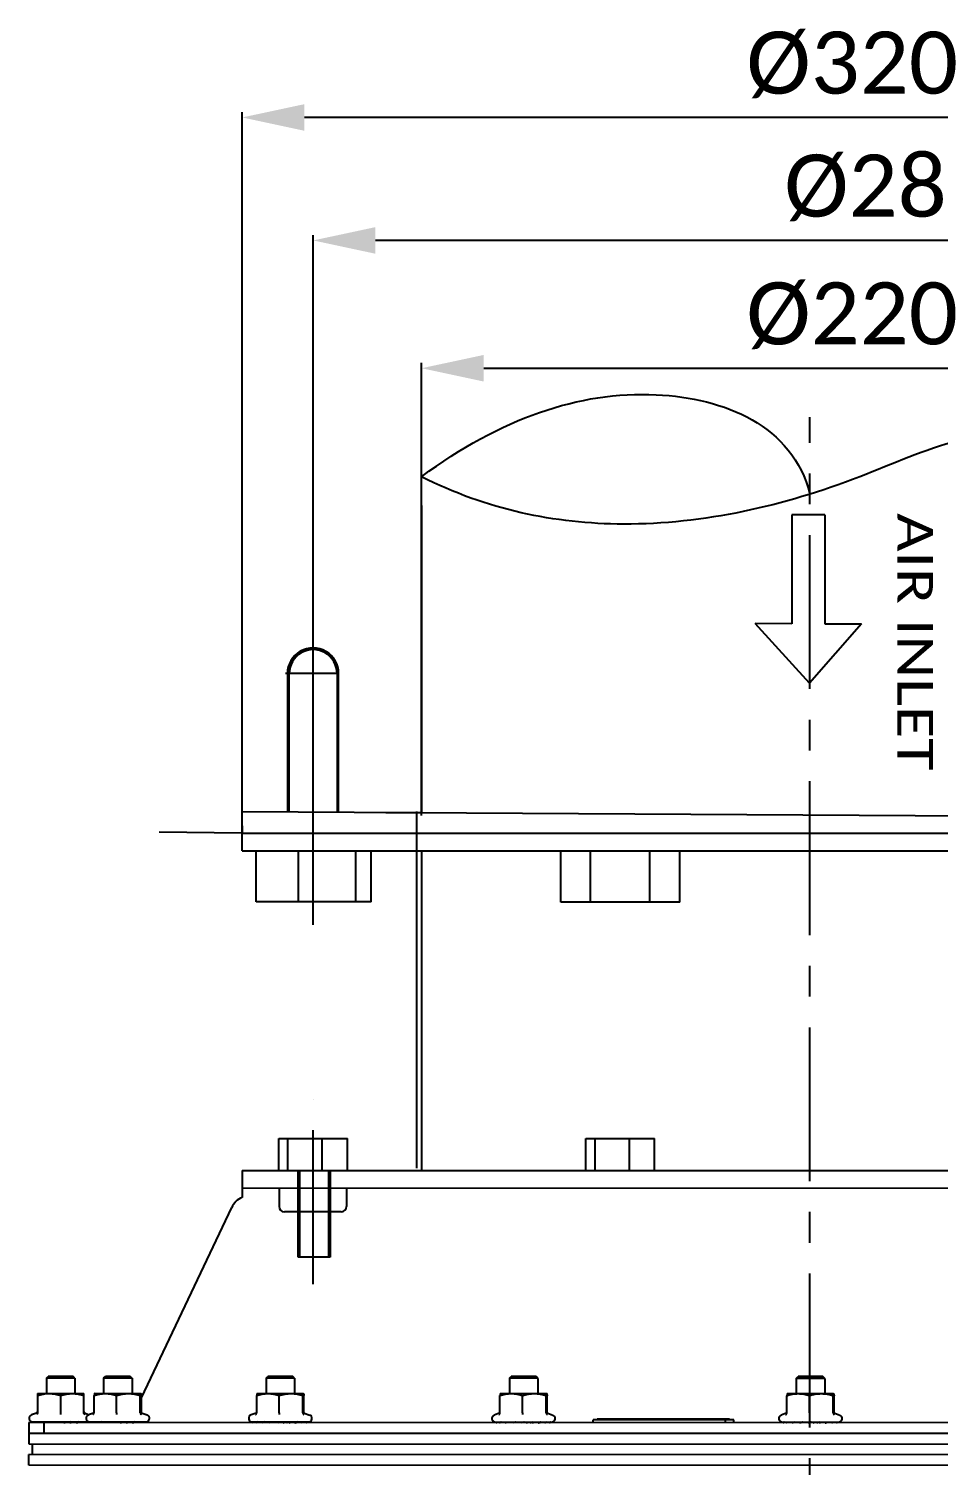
# Model space of a CAD drawing. Header units: millimetres. Extents: x 242 to 4341, y -255 to 3233.
# Drawn here: x 2544.1 to 2800.1, y 365.9 to 770.3 of the extents above; entities that cross this region are included whole.
import ezdxf
from ezdxf.enums import TextEntityAlignment as Align

# ---------------------------------------------------------------- set-up
doc = ezdxf.new("R2010")
doc.units = ezdxf.units.MM
doc.header["$LTSCALE"] = 115.5
doc.header["$PDMODE"] = 3
doc.header["$PDSIZE"] = 8
doc.linetypes.add('CENTER', pattern=[0.6, 0.375, -0.075, 0.075, -0.075])
doc.layers.get('0').update_dxf_attribs({"linetype": 'CONTINUOUS'})
doc.layers.get('Defpoints').update_dxf_attribs({"linetype": 'CONTINUOUS'})
doc.layers.add('02___PRT_ALL_AXES', color=7, linetype='CONTINUOUS')
doc.styles.get("Standard").update_dxf_attribs({"font": 'calibri.ttf'})
doc.dimstyles.new('DIMSTYLE_1', dxfattribs={"dimtxt": 17.5, "dimasz": 17.5, "dimexe": 1.5, "dimexo": 1, "dimgap": 0.875, "dimtad": 1, "dimdec": 0, "dimdsep": 46, "dimtxsty": 'Standard', "dimblk": '_FILLED', "dimblk1": '_FILLED', "dimblk2": '_FILLED', "dimcen": 0.09, "dimazin": 2, "dimtp": 0.01, "dimtm": 0.01, "dimtfac": 1, "dimtdec": 0, "dimtofl": 0, "dimtmove": 0, "dimatfit": 3, "dimldrblk": '_FILLED', "dimfxl": 1, "dimtolj": 1, "dimarcsym": 0})
doc.dimstyles.new('DIMSTYLE_2', dxfattribs={"dimtxt": 17.5, "dimasz": 17.5, "dimexe": 1.5, "dimexo": 1, "dimgap": 0.875, "dimtad": 1, "dimdsep": 46, "dimtxsty": 'Standard', "dimblk": '_FILLED', "dimblk1": '_FILLED', "dimblk2": '_FILLED', "dimcen": 0.09, "dimazin": 2, "dimtp": 0.01, "dimtm": 0.01, "dimtfac": 1, "dimtofl": 0, "dimtmove": 0, "dimatfit": 3, "dimldrblk": '_FILLED', "dimfxl": 1, "dimtolj": 1, "dimarcsym": 0})

# ---------------------------------------------------------------- blocks, each defined once
blk = doc.blocks.new('_FILLED')
at = {"color": 0, "linetype": 'ByBlock'}
blk.add_solid([(0, 0), (-1, 0.214), (-1, -0.214)], dxfattribs=at)
blk = doc.blocks.new('*D606')
at = {"color": 0, "linetype": 'Continuous', "lineweight": -2}
for p, q in [((2604.15, 548.84), (2604.19, 746.81)), ((2906.69, 745.26), (2621.69, 745.31)), ((2924.15, 548.79), (2924.19, 746.75))]:
    blk.add_line(p, q, dxfattribs=at)
at = {"layer": 'Defpoints', "color": 0}
for p in [(2604.19, 745.31), (2604.15, 547.84), (2924.15, 547.79)]:
    blk.add_point(p, dxfattribs=at)
at = {"color": 0, "linetype": 'ByBlock', "lineweight": -2, "xscale": 17.5, "yscale": 17.5, "zscale": 17.5}
for p, rotation in [((2604.19, 745.31), 179.9898645172077), ((2924.19, 745.25), 359.9898645172077)]:
    blk.add_blockref('_FILLED', p, dxfattribs=dict(at, rotation=rotation))
at = {"color": 0, "insert": (2775.87, 769.49), "char_height": 17.5, "attachment_point": 2, "rotation": 359.9899, "line_spacing_factor": 0.9}
blk.add_mtext('\\A1;%%c320', dxfattribs=at)
blk = doc.blocks.new('*D609')
at = {"color": 0, "linetype": 'Continuous', "lineweight": -2}
for p, q in [((2624.15, 518.02), (2624.18, 712.19)), ((2904.15, 514.39), (2904.18, 712.14)), ((2886.68, 710.64), (2641.68, 710.68))]:
    blk.add_line(p, q, dxfattribs=at)
at = {"layer": 'Defpoints', "color": 0}
for p in [(2624.18, 710.69), (2624.15, 517.02), (2904.15, 513.39)]:
    blk.add_point(p, dxfattribs=at)
at = {"color": 0, "linetype": 'ByBlock', "lineweight": -2, "xscale": 17.5, "yscale": 17.5, "zscale": 17.5}
for p, rotation in [((2624.18, 710.69), 179.9898645172077), ((2904.18, 710.64), 359.9898645172077)]:
    blk.add_blockref('_FILLED', p, dxfattribs=dict(at, rotation=rotation))
at = {"color": 0, "insert": (2786.52, 734.87), "char_height": 17.5, "attachment_point": 2, "rotation": 359.9899, "line_spacing_factor": 0.9}
blk.add_mtext('\\A1;%%c280', dxfattribs=at)
blk = doc.blocks.new('*D613')
at = {"color": 0, "linetype": 'Continuous', "lineweight": -2}
for p, q in [((2654.65, 548.83), (2654.68, 676.21)), ((2873.65, 548.8), (2873.68, 676.17)), ((2672.18, 674.71), (2856.18, 674.68))]:
    blk.add_line(p, q, dxfattribs=at)
at = {"layer": 'Defpoints', "color": 0}
for p in [(2873.68, 674.67), (2654.65, 547.83), (2873.65, 547.8)]:
    blk.add_point(p, dxfattribs=at)
at = {"color": 0, "linetype": 'ByBlock', "lineweight": -2, "xscale": 17.5, "yscale": 17.5, "zscale": 17.5}
for p, rotation in [((2654.68, 674.71), 179.9898645172077), ((2873.68, 674.67), 359.9898645172077)]:
    blk.add_blockref('_FILLED', p, dxfattribs=dict(at, rotation=rotation))
at = {"color": 0, "insert": (2775.85, 698.9), "char_height": 17.5, "attachment_point": 2, "rotation": 359.9899, "line_spacing_factor": 0.9}
blk.add_mtext('\\A1;%%c220', dxfattribs=at)
blk = doc.blocks.new('ARROW_2_BL0', base_point=(1103.52, 965.54))
at = {"color": 7, "linetype": 'Continuous'}
for p, q in [((1110.46, 970.17), (1110.46, 980.54)), ((1110.46, 980.54), (1127.21, 965.86)), ((1079.82, 970.17), (1079.82, 960.92)), ((1079.82, 970.17), (1110.46, 970.17)), ((1127.21, 965.86), (1110.46, 950.54)), ((1079.82, 960.92), (1110.46, 960.92)), ((1110.46, 960.92), (1110.46, 950.54))]:
    blk.add_line(p, q, dxfattribs=at)

msp = doc.modelspace()

# ---------------------------------------------------------------- linework, layer by layer
at = {"color": 0, "linetype": 'Continuous'}
for p, q in [((2654.653, 549.595), (2654.67, 644.169)), ((2654.669, 636.078), (2654.653, 549.595)), ((2631.332, 588.723), (2616.402, 588.747)), ((2616.921, 588.761), (2616.914, 549.664)), ((2617.419, 549.664), (2617.426, 588.745)), ((2630.895, 588.724), (2630.888, 549.661)), ((2631.325, 549.661), (2631.332, 588.723)), ((2604.086, 548.097), (2604.152, 543.843)), ((2604.152, 543.843), (2604.153, 549.886)), ((2604.153, 549.886), (2924.153, 548.041)), ((2644.653, 549.653), (2654.653, 549.595)), ((2653.314, 449.543), (2653.332, 549.877)), ((2604.106, 543.842), (2580.868, 544.066)), ((2608.155, 524.443), (2608.158, 538.843)), ((2619.994, 524.44), (2619.997, 538.84)), ((2636.167, 524.438), (2636.17, 538.838)), ((2640.501, 524.437), (2640.503, 538.837)), ((2693.83, 524.427), (2693.833, 538.827)), ((2702.202, 524.426), (2702.204, 538.826)), ((2718.945, 524.423), (2718.947, 538.823)), ((2727.316, 524.421), (2727.319, 538.821)), ((2640.501, 524.437), (2608.155, 524.443)), ((2727.316, 524.421), (2693.83, 524.427)), ((2614.476, 448.841), (2614.478, 457.841)), ((2614.478, 457.841), (2633.796, 457.838)), ((2617.064, 448.841), (2617.066, 457.841)), ((2626.724, 448.839), (2626.725, 457.839)), ((2633.795, 448.838), (2633.796, 457.838)), ((2700.901, 448.826), (2700.902, 457.826)), ((2700.902, 457.826), (2720.221, 457.823)), ((2703.489, 448.826), (2703.49, 457.826)), ((2713.148, 448.824), (2713.15, 457.824)), ((2720.219, 448.823), (2720.221, 457.823)), ((2619.946, 424.459), (2619.95, 448.862)), ((2620.279, 448.873), (2620.275, 424.47)), ((2628.514, 448.832), (2628.51, 424.429)), ((2628.965, 448.839), (2628.961, 424.436)), ((2614.55, 443.841), (2614.549, 438.713)), ((2633.557, 443.838), (2633.556, 438.71)), ((2632.055, 437.21), (2616.048, 437.213)), ((2628.961, 424.436), (2619.946, 424.459)), ((2549.125, 390.353), (2549.124, 386.053)), ((2549.125, 390.353), (2549.625, 390.853)), ((2557.125, 390.352), (2549.125, 390.353)), ((2556.625, 390.852), (2549.625, 390.853)), ((2557.125, 390.352), (2556.625, 390.852)), ((2557.125, 390.352), (2557.124, 386.052)), ((2565.187, 390.35), (2565.186, 386.05)), ((2565.187, 390.35), (2565.687, 390.85)), ((2573.187, 390.349), (2565.187, 390.35)), ((2572.687, 390.849), (2565.687, 390.85)), ((2573.187, 390.349), (2572.687, 390.849)), ((2573.187, 390.349), (2573.186, 386.049)), ((2610.926, 390.342), (2610.925, 386.042)), ((2610.926, 390.342), (2611.426, 390.842)), ((2618.926, 390.341), (2610.926, 390.342)), ((2618.426, 390.841), (2611.426, 390.842)), ((2618.926, 390.341), (2618.426, 390.841)), ((2618.926, 390.341), (2618.925, 386.041)), ((2679.379, 390.33), (2679.378, 386.03)), ((2679.379, 390.33), (2679.879, 390.83)), ((2687.379, 390.329), (2679.379, 390.33)), ((2686.879, 390.829), (2679.879, 390.83)), ((2687.379, 390.329), (2686.879, 390.829)), ((2687.379, 390.329), (2687.378, 386.029)), ((2760.125, 390.316), (2760.124, 386.016)), ((2760.125, 390.316), (2760.625, 390.816)), ((2768.125, 390.314), (2760.125, 390.316)), ((2767.625, 390.814), (2760.625, 390.816)), ((2768.125, 390.314), (2767.625, 390.814)), ((2768.125, 390.314), (2768.124, 386.014)), ((2546.623, 385.473), (2546.622, 380.659)), ((2546.624, 386.053), (2546.623, 385.473)), ((2546.624, 386.053), (2559.624, 386.051)), ((2553.121, 380.659), (2553.122, 385.472)), ((2559.622, 380.658), (2559.623, 385.471)), ((2559.623, 385.471), (2559.624, 386.051)), ((2559.625, 380.991), (2559.626, 385.471)), ((2562.517, 380.658), (2562.518, 385.47)), ((2562.686, 386.051), (2562.679, 386.047)), ((2562.686, 386.051), (2575.679, 386.048)), ((2568.835, 380.657), (2568.836, 385.469)), ((2575.503, 380.655), (2575.504, 385.468)), ((2575.679, 386.048), (2575.693, 386.044)), ((2575.853, 380.655), (2575.854, 385.468)), ((2608.271, 380.65), (2608.272, 385.462)), ((2608.425, 386.043), (2608.419, 386.039)), ((2608.425, 386.043), (2621.419, 386.04)), ((2614.606, 380.648), (2614.607, 385.461)), ((2621.259, 380.647), (2621.26, 385.46)), ((2621.419, 386.04), (2621.431, 386.037)), ((2621.577, 380.647), (2621.578, 385.46)), ((2676.735, 380.637), (2676.736, 385.45)), ((2676.878, 386.03), (2676.873, 386.027)), ((2676.878, 386.03), (2689.873, 386.028)), ((2683.082, 380.636), (2683.083, 385.449)), ((2689.725, 380.635), (2689.726, 385.448)), ((2689.873, 386.028), (2689.883, 386.025)), ((2690.02, 380.641), (2690.021, 385.448)), ((2757.476, 380.623), (2757.477, 385.436)), ((2757.624, 386.016), (2757.619, 386.013)), ((2757.624, 386.016), (2770.619, 386.014)), ((2763.817, 380.622), (2763.818, 385.434)), ((2770.465, 380.621), (2770.466, 385.433)), ((2770.619, 386.014), (2770.63, 386.011)), ((2770.771, 380.621), (2770.772, 385.433)), ((2546.294, 380.534), (2544.877, 380.018)), ((2559.953, 380.531), (2561.154, 380.094)), ((2562.356, 380.531), (2560.938, 380.015)), ((2562.348, 380.528), (2562.349, 380.528)), ((2576.021, 380.525), (2576.021, 380.526)), ((2576.022, 380.526), (2577.431, 380.012)), ((2608.089, 380.52), (2606.677, 380.007)), ((2608.089, 380.521), (2608.2, 380.579)), ((2608.089, 380.52), (2608.089, 380.521)), ((2608.2, 380.579), (2608.27, 380.644)), ((2621.759, 380.518), (2621.758, 380.518)), ((2621.759, 380.518), (2623.17, 380.004)), ((2676.543, 380.509), (2675.131, 379.995)), ((2676.543, 380.509), (2676.544, 380.509)), ((2676.544, 380.509), (2676.652, 380.565)), ((2676.652, 380.565), (2676.728, 380.634)), ((2676.722, 380.522), (2676.735, 380.637)), ((2676.728, 380.634), (2676.735, 380.644)), ((2690.212, 380.506), (2690.211, 380.506)), ((2690.212, 380.506), (2691.624, 379.992)), ((2757.289, 380.494), (2755.877, 379.981)), ((2757.289, 380.494), (2757.404, 380.556)), ((2757.289, 380.494), (2757.289, 380.494)), ((2757.404, 380.556), (2757.476, 380.623)), ((2757.462, 380.503), (2757.476, 380.623)), ((2770.958, 380.492), (2770.957, 380.492)), ((2770.958, 380.492), (2772.37, 379.978)), ((2984.123, 377.776), (2544.123, 377.854)), ((2545.223, 377.883), (2545.223, 378.054)), ((2545.223, 378.054), (2561.023, 378.051)), ((2545.239, 378.054), (2545.239, 378.051)), ((2545.37, 378.054), (2545.37, 377.854)), ((2546.219, 378.054), (2546.219, 377.854)), ((2547.743, 378.053), (2547.743, 377.853)), ((2548.35, 377.853), (2548.35, 374.853)), ((2549.794, 378.053), (2549.794, 377.853)), ((2552.171, 378.052), (2552.171, 377.852)), ((2554.641, 378.052), (2554.641, 377.852)), ((2556.962, 378.052), (2556.962, 377.852)), ((2558.908, 378.051), (2558.908, 377.851)), ((2560.287, 378.051), (2560.287, 377.851)), ((2560.965, 378.051), (2560.965, 377.851)), ((2561.023, 377.88), (2561.023, 378.051)), ((2561.286, 378.051), (2561.284, 377.983)), ((2561.286, 378.051), (2577.084, 378.048)), ((2561.37, 378.051), (2561.37, 377.851)), ((2562.11, 378.051), (2562.11, 377.851)), ((2563.542, 378.05), (2563.542, 377.85)), ((2565.527, 378.05), (2565.527, 377.85)), ((2567.87, 378.05), (2567.87, 377.85)), ((2570.342, 378.049), (2570.342, 377.849)), ((2572.7, 378.049), (2572.7, 377.849)), ((2574.714, 378.048), (2574.714, 377.848)), ((2576.187, 378.048), (2576.187, 377.848)), ((2576.974, 378.048), (2576.974, 377.848)), ((2577.084, 377.98), (2577.084, 378.048)), ((2607.025, 378.043), (2607.023, 377.961)), ((2607.025, 378.043), (2622.823, 378.04)), ((2607.114, 378.043), (2607.114, 377.843)), ((2607.864, 378.043), (2607.864, 377.843)), ((2609.305, 378.042), (2609.305, 377.842)), ((2611.296, 378.042), (2611.296, 377.842)), ((2613.643, 378.042), (2613.643, 377.842)), ((2616.114, 378.041), (2616.114, 377.841)), ((2618.469, 378.041), (2618.469, 377.841)), ((2620.477, 378.04), (2620.477, 377.84)), ((2621.942, 378.04), (2621.942, 377.84)), ((2622.719, 378.04), (2622.719, 377.84)), ((2622.823, 377.959), (2622.823, 378.04)), ((2675.479, 378.031), (2675.477, 377.94)), ((2675.479, 378.031), (2691.277, 378.028)), ((2675.571, 378.031), (2675.571, 377.831)), ((2676.328, 378.03), (2676.328, 377.83)), ((2677.776, 378.03), (2677.776, 377.83)), ((2679.771, 378.03), (2679.771, 377.83)), ((2682.12, 378.029), (2682.12, 377.829)), ((2684.591, 378.029), (2684.591, 377.829)), ((2686.944, 378.029), (2686.944, 377.829)), ((2688.948, 378.028), (2688.948, 377.828)), ((2690.406, 378.028), (2690.406, 377.828)), ((2691.176, 378.028), (2691.176, 377.828)), ((2691.277, 377.938), (2691.277, 378.028)), ((2742.55, 378.619), (2702.936, 378.626)), ((2702.936, 377.826), (2702.936, 378.626)), ((2741.374, 378.819), (2704.112, 378.826)), ((2704.112, 378.826), (2704.112, 378.626)), ((2739.415, 378.819), (2739.415, 378.619)), ((2740.2, 377.819), (2740.2, 378.619)), ((2741.374, 378.819), (2741.374, 378.619)), ((2742.55, 377.819), (2742.55, 378.619)), ((2756.225, 378.016), (2756.223, 377.93)), ((2756.225, 378.016), (2772.023, 378.014)), ((2756.315, 378.016), (2756.315, 377.816)), ((2757.069, 378.016), (2757.069, 377.816)), ((2758.513, 378.016), (2758.513, 377.816)), ((2760.507, 378.016), (2760.507, 377.816)), ((2762.854, 378.015), (2762.854, 377.815)), ((2765.326, 378.015), (2765.326, 377.815)), ((2767.68, 378.014), (2767.68, 377.814)), ((2769.685, 378.014), (2769.685, 377.814)), ((2771.147, 378.014), (2771.147, 377.814)), ((2771.92, 378.014), (2771.92, 377.814)), ((2772.023, 377.928), (2772.023, 378.014)), ((2984.122, 374.776), (2544.122, 374.854))]:
    msp.add_line(p, q, dxfattribs=at)
for points in [[(2546.294, 380.534), (2546.385, 380.577), (2546.487, 380.661), (2546.563, 380.765), (2546.608, 380.88), (2546.622, 380.994)], [(2559.624, 381.001), (2559.639, 380.878), (2559.684, 380.763), (2559.76, 380.658), (2559.862, 380.575), (2559.952, 380.531)], [(2562.349, 380.528), (2562.46, 380.587), (2562.515, 380.639)], [(2575.821, 380.675), (2575.818, 380.682), (2575.819, 380.681), (2575.842, 380.649)], [(2575.842, 380.649), (2575.91, 380.585), (2576.021, 380.526)], [(2621.542, 380.691), (2621.541, 380.694), (2621.547, 380.683), (2621.575, 380.644)], [(2621.575, 380.644), (2621.648, 380.577), (2621.758, 380.518)], [(2689.984, 380.695), (2689.984, 380.694), (2689.994, 380.675)], [(2689.994, 380.675), (2690.027, 380.631), (2690.103, 380.563), (2690.211, 380.506)], [(2770.736, 380.671), (2770.735, 380.674), (2770.741, 380.663), (2770.769, 380.623)], [(2770.769, 380.623), (2770.842, 380.554), (2770.957, 380.492)]]:
    msp.add_lwpolyline(points, dxfattribs=at)
for centre, radius, start, end in [((2624.127, 588.759), 7.206, 359.71237, 179.98986), ((2624.16, 588.744), 6.735, 359.82873, 179.98986), ((2616.049, 438.713), 1.5, 179.98986, 269.98986), ((2632.056, 438.71), 1.5, 269.98986, 359.98986), ((2562.017, 380.658), 0.5, 357.81827, 0.00124), ((2576.353, 380.655), 0.5, 179.97819, 182.19144), ((2607.774, 380.65), 0.497, 359.35971, 0.0048), ((2622.074, 380.647), 0.498, 179.97483, 180.64876), ((2545.223, 379.066), 1.013, 109.98986, 269.98986), ((2554.014, 378.852), 1, 269.98986, 306.85976), ((2555.295, 379.422), 1.565, 285.14482, 286.4373), ((2555.756, 378.852), 1, 269.98986, 306.85976), ((2557.482, 379.34), 1.488, 269.98599, 271.68019), ((2557.484, 379.293), 1.442, 271.67755, 273.9117), ((2557.582, 378.851), 1, 269.98986, 306.85976), ((2561.285, 379.064), 1.013, 109.98986, 269.98986), ((2561.023, 379.064), 1.013, 269.98986, 277.45203), ((2569.836, 378.849), 1, 269.98986, 300.55157), ((2571.551, 378.849), 1, 269.98986, 306.85976), ((2573.235, 379.397), 1.548, 269.96776, 274.09124), ((2573.239, 379.332), 1.483, 274.11283, 275.30511), ((2573.376, 378.849), 1, 269.98986, 306.85976), ((2577.085, 379.061), 1.013, 269.98986, 69.98986), ((2607.024, 379.055), 1.013, 109.98986, 269.98986), ((2615.597, 378.841), 1, 269.98986, 301.33127), ((2617.314, 378.841), 1, 269.98986, 306.85976), ((2619.003, 379.383), 1.543, 269.96997, 273.87573), ((2619.007, 379.32), 1.48, 273.89465, 275.16886), ((2619.14, 378.841), 1, 269.98986, 306.85976), ((2622.824, 379.053), 1.013, 269.98986, 69.98986), ((2675.477, 379.043), 1.013, 109.98986, 269.98986), ((2684.066, 378.829), 1, 269.98986, 301.88057), ((2685.785, 378.829), 1, 269.98986, 306.85976), ((2687.477, 379.368), 1.539, 269.97147, 273.72204), ((2687.48, 379.306), 1.477, 273.73911, 275.07316), ((2687.611, 378.828), 1, 269.98986, 306.85976), ((2691.277, 379.041), 1.013, 269.98986, 69.98986), ((2756.223, 379.029), 1.013, 109.98986, 269.98986), ((2764.805, 378.815), 1, 269.98986, 301.60677), ((2766.523, 378.815), 1, 269.98986, 306.85976), ((2768.213, 379.355), 1.541, 269.97073, 273.79884), ((2768.216, 379.293), 1.478, 273.81683, 275.12083), ((2768.348, 378.814), 1, 269.98986, 306.85976), ((2772.023, 379.026), 1.013, 269.98986, 69.98986)]:
    msp.add_arc(centre, radius, start, end, dxfattribs=at)
for points, knots in [([(2654.67, 644.169), (2676.886, 660.583), (2718.325, 675.069), (2759.036, 658.644), (2763.95, 639.259)], [0, 0, 0, 0, 0.5311239, 1, 1, 1, 1]), ([(2873.67, 644.13), (2850.99, 655.588), (2817.422, 661.593), (2766.464, 638.171), (2714.495, 626.275), (2672.901, 634.872), (2654.67, 644.169)], [0, 0, 0, 0, 0.3062384, 0.4378051, 0.7398205, 1, 1, 1, 1]), ([(2546.623, 385.473), (2547.149, 385.648), (2548.217, 385.941), (2549.323, 386.053), (2549.873, 386.053)], [0, 0, 0, 0, 0.5018684, 1, 1, 1, 1]), ([(2549.873, 386.053), (2550.422, 386.053), (2551.528, 385.94), (2552.596, 385.647), (2553.122, 385.472)], [0, 0, 0, 0, 0.4981302, 1, 1, 1, 1]), ([(2553.122, 385.472), (2553.648, 385.647), (2554.716, 385.939), (2555.822, 386.052), (2556.373, 386.052)], [0, 0, 0, 0, 0.5018631, 1, 1, 1, 1]), ([(2556.373, 386.052), (2556.923, 386.052), (2558.029, 385.939), (2559.097, 385.646), (2559.623, 385.471)], [0, 0, 0, 0, 0.4981355, 1, 1, 1, 1]), ([(2562.518, 385.47), (2563.028, 385.645), (2564.066, 385.938), (2565.142, 386.05), (2565.677, 386.05)], [0, 0, 0, 0, 0.5022737, 1, 1, 1, 1]), ([(2562.679, 386.046), (2562.67, 386.042), (2562.654, 386.023), (2562.625, 385.964), (2562.591, 385.852), (2562.553, 385.678), (2562.53, 385.544), (2562.518, 385.47)], [0, 0, 0, 0, 0.0477552, 0.1175999, 0.3277317, 0.6260848, 1, 1, 1, 1]), ([(2565.677, 386.05), (2566.212, 386.05), (2567.288, 385.937), (2568.325, 385.644), (2568.836, 385.469)], [0, 0, 0, 0, 0.4977246, 1, 1, 1, 1]), ([(2568.836, 385.469), (2569.375, 385.644), (2570.472, 385.937), (2571.606, 386.049), (2572.17, 386.049)], [0, 0, 0, 0, 0.5015173, 1, 1, 1, 1]), ([(2572.17, 386.049), (2572.734, 386.049), (2573.867, 385.936), (2574.964, 385.643), (2575.504, 385.468)], [0, 0, 0, 0, 0.4984815, 1, 1, 1, 1]), ([(2575.504, 385.468), (2575.517, 385.548), (2575.542, 385.69), (2575.578, 385.853), (2575.61, 385.955), (2575.632, 386.008), (2575.659, 386.048), (2575.679, 386.048)], [0, 0, 0, 0, 0.3946841, 0.700616, 0.8153629, 0.9028723, 1, 1, 1, 1]), ([(2575.693, 386.044), (2575.701, 386.039), (2575.717, 386.021), (2575.747, 385.962), (2575.781, 385.849), (2575.819, 385.676), (2575.842, 385.542), (2575.854, 385.468)], [0, 0, 0, 0, 0.0477851, 0.1176661, 0.3278155, 0.6261211, 1, 1, 1, 1]), ([(2608.272, 385.462), (2608.784, 385.637), (2609.824, 385.93), (2610.903, 386.042), (2611.439, 386.042)], [0, 0, 0, 0, 0.5022332, 1, 1, 1, 1]), ([(2608.399, 386.018), (2608.385, 385.995), (2608.361, 385.929), (2608.331, 385.809), (2608.3, 385.648), (2608.281, 385.528), (2608.272, 385.462)], [0, 0, 0, 0, 0.1429748, 0.362353, 0.6512174, 1, 1, 1, 1]), ([(2608.419, 386.039), (2608.417, 386.038), (2608.409, 386.032), (2608.403, 386.024), (2608.399, 386.018)], [0, 0, 0, 0, 0.207794, 1, 1, 1, 1]), ([(2611.439, 386.042), (2611.976, 386.042), (2613.055, 385.929), (2614.095, 385.636), (2614.607, 385.461)], [0, 0, 0, 0, 0.4977651, 1, 1, 1, 1]), ([(2614.607, 385.461), (2615.146, 385.636), (2616.24, 385.929), (2617.371, 386.041), (2617.934, 386.041)], [0, 0, 0, 0, 0.5015472, 1, 1, 1, 1]), ([(2617.934, 386.041), (2618.497, 386.041), (2619.628, 385.928), (2620.722, 385.635), (2621.26, 385.46)], [0, 0, 0, 0, 0.4984516, 1, 1, 1, 1]), ([(2621.26, 385.46), (2621.272, 385.54), (2621.294, 385.682), (2621.331, 385.863), (2621.364, 385.975), (2621.393, 386.028), (2621.412, 386.04), (2621.419, 386.04)], [0, 0, 0, 0, 0.3963241, 0.7029249, 0.9040508, 0.9631695, 1, 1, 1, 1]), ([(2621.431, 386.037), (2621.432, 386.036), (2621.44, 386.03), (2621.446, 386.022), (2621.45, 386.016)], [0, 0, 0, 0, 0.2077617, 1, 1, 1, 1]), ([(2621.45, 386.016), (2621.465, 385.993), (2621.489, 385.927), (2621.519, 385.806), (2621.549, 385.646), (2621.568, 385.525), (2621.578, 385.46)], [0, 0, 0, 0, 0.1430403, 0.3624164, 0.6512399, 1, 1, 1, 1]), ([(2676.736, 385.45), (2677.249, 385.625), (2678.291, 385.917), (2679.372, 386.03), (2679.91, 386.03)], [0, 0, 0, 0, 0.5022049, 1, 1, 1, 1]), ([(2676.854, 386.006), (2676.84, 385.983), (2676.818, 385.917), (2676.79, 385.797), (2676.762, 385.636), (2676.745, 385.516), (2676.736, 385.45)], [0, 0, 0, 0, 0.1419707, 0.3612066, 0.6504564, 1, 1, 1, 1]), ([(2676.873, 386.027), (2676.871, 386.026), (2676.864, 386.021), (2676.858, 386.012), (2676.854, 386.006)], [0, 0, 0, 0, 0.2029261, 1, 1, 1, 1]), ([(2679.91, 386.03), (2680.447, 386.03), (2681.528, 385.917), (2682.57, 385.624), (2683.083, 385.449)], [0, 0, 0, 0, 0.4977934, 1, 1, 1, 1]), ([(2683.083, 385.449), (2683.621, 385.624), (2684.713, 385.917), (2685.843, 386.029), (2686.405, 386.029)], [0, 0, 0, 0, 0.5015687, 1, 1, 1, 1]), ([(2686.405, 386.029), (2686.967, 386.029), (2688.096, 385.916), (2689.188, 385.623), (2689.726, 385.448)], [0, 0, 0, 0, 0.4984301, 1, 1, 1, 1]), ([(2689.726, 385.448), (2689.737, 385.528), (2689.757, 385.67), (2689.791, 385.85), (2689.822, 385.962), (2689.849, 386.015), (2689.866, 386.028), (2689.873, 386.028)], [0, 0, 0, 0, 0.3982056, 0.7058643, 0.9068219, 0.9650401, 1, 1, 1, 1]), ([(2689.883, 386.025), (2689.885, 386.024), (2689.893, 386.018), (2689.898, 386.01), (2689.902, 386.003)], [0, 0, 0, 0, 0.2028916, 1, 1, 1, 1]), ([(2689.902, 386.003), (2689.916, 385.98), (2689.938, 385.914), (2689.966, 385.794), (2689.994, 385.633), (2690.012, 385.513), (2690.021, 385.448)], [0, 0, 0, 0, 0.1420371, 0.3612706, 0.6504791, 1, 1, 1, 1]), ([(2757.477, 385.436), (2757.989, 385.611), (2759.031, 385.903), (2760.111, 386.016), (2760.647, 386.016)], [0, 0, 0, 0, 0.502219, 1, 1, 1, 1]), ([(2757.6, 385.992), (2757.585, 385.968), (2757.563, 385.902), (2757.533, 385.782), (2757.504, 385.622), (2757.486, 385.501), (2757.477, 385.436)], [0, 0, 0, 0, 0.1424651, 0.3617707, 0.6508307, 1, 1, 1, 1]), ([(2757.619, 386.013), (2757.617, 386.012), (2757.609, 386.006), (2757.604, 385.998), (2757.6, 385.992)], [0, 0, 0, 0, 0.2054252, 1, 1, 1, 1]), ([(2760.647, 386.016), (2761.184, 386.015), (2762.264, 385.903), (2763.306, 385.61), (2763.818, 385.434)], [0, 0, 0, 0, 0.4977793, 1, 1, 1, 1]), ([(2763.818, 385.434), (2764.356, 385.61), (2765.449, 385.902), (2766.58, 386.015), (2767.142, 386.014)], [0, 0, 0, 0, 0.501558, 1, 1, 1, 1]), ([(2767.142, 386.014), (2767.704, 386.014), (2768.835, 385.902), (2769.928, 385.609), (2770.466, 385.433)], [0, 0, 0, 0, 0.4984408, 1, 1, 1, 1]), ([(2770.466, 385.433), (2770.477, 385.513), (2770.499, 385.655), (2770.534, 385.836), (2770.566, 385.948), (2770.594, 386.001), (2770.612, 386.014), (2770.619, 386.014)], [0, 0, 0, 0, 0.3972731, 0.7044059, 0.9054434, 0.9641063, 1, 1, 1, 1]), ([(2770.63, 386.011), (2770.632, 386.01), (2770.639, 386.004), (2770.645, 385.996), (2770.649, 385.989)], [0, 0, 0, 0, 0.2053918, 1, 1, 1, 1]), ([(2770.649, 385.989), (2770.664, 385.966), (2770.686, 385.9), (2770.715, 385.78), (2770.745, 385.619), (2770.763, 385.499), (2770.772, 385.433)], [0, 0, 0, 0, 0.142531, 0.3618344, 0.6508533, 1, 1, 1, 1]), ([(2546.622, 380.659), (2546.622, 380.547), (2546.547, 380.325), (2546.367, 380.18), (2546.27, 380.14)], [0, 0, 0, 0, 0.5172663, 1, 1, 1, 1]), ([(2553.121, 380.138), (2553.121, 380.165), (2553.122, 380.339), (2553.121, 380.513), (2553.121, 380.66)], [0, 0, 0, 0, 0.1542619, 1, 1, 1, 1]), ([(2559.974, 380.137), (2559.877, 380.178), (2559.697, 380.323), (2559.622, 380.545), (2559.622, 380.658)], [0, 0, 0, 0, 0.4826761, 1, 1, 1, 1]), ([(2562.156, 380.137), (2562.235, 380.169), (2562.385, 380.274), (2562.475, 380.434), (2562.499, 380.521)], [0, 0, 0, 0, 0.4879464, 1, 1, 1, 1]), ([(2568.835, 380.657), (2568.835, 380.549), (2568.83, 380.376), (2568.824, 380.201), (2568.816, 380.136)], [0, 0, 0, 0, 0.6180399, 1, 1, 1, 1]), ([(2575.503, 380.655), (2575.503, 380.543), (2575.574, 380.322), (2575.749, 380.176), (2575.845, 380.134)], [0, 0, 0, 0, 0.5205069, 1, 1, 1, 1]), ([(2607.911, 380.129), (2607.992, 380.162), (2608.144, 380.27), (2608.234, 380.436), (2608.256, 380.525)], [0, 0, 0, 0, 0.4874824, 1, 1, 1, 1]), ([(2614.606, 380.649), (2614.606, 380.541), (2614.602, 380.368), (2614.597, 380.193), (2614.589, 380.128)], [0, 0, 0, 0, 0.6181222, 1, 1, 1, 1]), ([(2621.259, 380.647), (2621.259, 380.535), (2621.331, 380.314), (2621.507, 380.167), (2621.602, 380.126)], [0, 0, 0, 0, 0.5201643, 1, 1, 1, 1]), ([(2676.375, 380.117), (2676.458, 380.15), (2676.612, 380.261), (2676.701, 380.43), (2676.722, 380.522)], [0, 0, 0, 0, 0.4871495, 1, 1, 1, 1]), ([(2683.082, 380.637), (2683.082, 380.529), (2683.079, 380.355), (2683.073, 380.181), (2683.066, 380.115)], [0, 0, 0, 0, 0.6181755, 1, 1, 1, 1]), ([(2689.725, 380.635), (2689.725, 380.522), (2689.796, 380.302), (2689.973, 380.155), (2690.068, 380.114)], [0, 0, 0, 0, 0.5199233, 1, 1, 1, 1]), ([(2757.116, 380.102), (2757.198, 380.136), (2757.351, 380.245), (2757.44, 380.413), (2757.462, 380.503)], [0, 0, 0, 0, 0.4873159, 1, 1, 1, 1]), ([(2763.817, 380.622), (2763.817, 380.515), (2763.813, 380.341), (2763.808, 380.167), (2763.801, 380.101)], [0, 0, 0, 0, 0.6181494, 1, 1, 1, 1]), ([(2770.465, 380.621), (2770.465, 380.508), (2770.536, 380.287), (2770.713, 380.141), (2770.808, 380.1)], [0, 0, 0, 0, 0.5200434, 1, 1, 1, 1]), ([(2545.239, 378.051), (2545.235, 378.017), (2545.228, 377.96), (2545.223, 377.904), (2545.223, 377.882)], [0, 0, 0, 0, 0.6210618, 1, 1, 1, 1]), ([(2545.783, 378.054), (2545.743, 377.996), (2545.669, 377.906), (2545.556, 377.854), (2545.51, 377.854)], [0, 0, 0, 0, 0.602919, 1, 1, 1, 1]), ([(2547.045, 378.053), (2546.969, 377.989), (2546.807, 377.89), (2546.62, 377.853), (2546.534, 377.853)], [0, 0, 0, 0, 0.5369672, 1, 1, 1, 1]), ([(2548.902, 378.053), (2548.867, 378.031), (2548.73, 377.953), (2548.577, 377.901), (2548.462, 377.878)], [0, 0, 0, 0, 0.2583326, 1, 1, 1, 1]), ([(2551.172, 378.053), (2551.109, 378.018), (2550.852, 377.9), (2550.565, 377.853), (2550.355, 377.853)], [0, 0, 0, 0, 0.2547284, 1, 1, 1, 1]), ([(2553.633, 378.052), (2553.568, 378.017), (2553.298, 377.897), (2552.998, 377.852), (2552.777, 377.852)], [0, 0, 0, 0, 0.2506209, 1, 1, 1, 1]), ([(2555.704, 377.912), (2555.589, 377.881), (2555.431, 377.857), (2555.273, 377.852), (2555.233, 377.852)], [0, 0, 0, 0, 0.7482755, 1, 1, 1, 1]), ([(2558.169, 378.051), (2558.084, 377.992), (2557.894, 377.899), (2557.686, 377.862), (2557.582, 377.855)], [0, 0, 0, 0, 0.4993717, 1, 1, 1, 1]), ([(2559.801, 378.051), (2559.736, 377.986), (2559.579, 377.881), (2559.394, 377.851), (2559.305, 377.851)], [0, 0, 0, 0, 0.5074707, 1, 1, 1, 1]), ([(2560.778, 378.051), (2560.752, 377.993), (2560.701, 377.914), (2560.599, 377.858), (2560.547, 377.851), (2560.522, 377.851)], [0, 0, 0, 0, 0.5545273, 0.7792088, 1, 1, 1, 1]), ([(2561.284, 377.983), (2561.284, 377.963), (2561.286, 377.928), (2561.289, 377.886), (2561.303, 377.851), (2561.316, 377.851)], [0, 0, 0, 0, 0.4219412, 0.7162234, 1, 1, 1, 1]), ([(2561.287, 377.921), (2561.286, 377.917), (2561.285, 377.903), (2561.284, 377.89), (2561.284, 377.88)], [0, 0, 0, 0, 0.2942919, 1, 1, 1, 1]), ([(2561.717, 378.051), (2561.698, 378.019), (2561.66, 377.964), (2561.588, 377.888), (2561.522, 377.851), (2561.482, 377.851)], [0, 0, 0, 0, 0.3480547, 0.6233729, 1, 1, 1, 1]), ([(2562.879, 378.051), (2562.808, 377.987), (2562.658, 377.889), (2562.481, 377.851), (2562.401, 377.851)], [0, 0, 0, 0, 0.5423989, 1, 1, 1, 1]), ([(2564.659, 378.05), (2564.556, 377.983), (2564.337, 377.883), (2564.099, 377.85), (2563.984, 377.85)], [0, 0, 0, 0, 0.517216, 1, 1, 1, 1]), ([(2566.881, 378.05), (2566.819, 378.015), (2566.566, 377.897), (2566.284, 377.85), (2566.077, 377.85)], [0, 0, 0, 0, 0.2556202, 1, 1, 1, 1]), ([(2569.329, 378.049), (2569.264, 378.014), (2568.993, 377.895), (2568.694, 377.85), (2568.473, 377.85)], [0, 0, 0, 0, 0.2510455, 1, 1, 1, 1]), ([(2571.763, 378.049), (2571.578, 377.944), (2571.295, 377.864), (2571.011, 377.849), (2570.939, 377.849)], [0, 0, 0, 0, 0.7468261, 1, 1, 1, 1]), ([(2573.944, 378.049), (2573.861, 377.992), (2573.676, 377.904), (2573.476, 377.865), (2573.376, 377.855)], [0, 0, 0, 0, 0.4992808, 1, 1, 1, 1]), ([(2575.659, 378.048), (2575.589, 377.982), (2575.421, 377.878), (2575.227, 377.848), (2575.132, 377.848)], [0, 0, 0, 0, 0.5049027, 1, 1, 1, 1]), ([(2576.741, 378.048), (2576.709, 377.989), (2576.647, 377.909), (2576.533, 377.856), (2576.476, 377.848), (2576.447, 377.848)], [0, 0, 0, 0, 0.5413864, 0.7712771, 1, 1, 1, 1]), ([(2577.084, 377.98), (2577.084, 377.96), (2577.083, 377.925), (2577.08, 377.883), (2577.066, 377.848), (2577.052, 377.848)], [0, 0, 0, 0, 0.4219412, 0.7162234, 1, 1, 1, 1]), ([(2607.023, 377.961), (2607.023, 377.944), (2607.025, 377.912), (2607.028, 377.874), (2607.041, 377.843), (2607.053, 377.843)], [0, 0, 0, 0, 0.4209423, 0.7151314, 1, 1, 1, 1]), ([(2607.467, 378.043), (2607.448, 378.011), (2607.409, 377.956), (2607.336, 377.88), (2607.269, 377.843), (2607.228, 377.843)], [0, 0, 0, 0, 0.3465201, 0.6213793, 1, 1, 1, 1]), ([(2608.639, 378.042), (2608.567, 377.979), (2608.416, 377.88), (2608.239, 377.843), (2608.158, 377.843)], [0, 0, 0, 0, 0.5418558, 1, 1, 1, 1]), ([(2610.426, 378.042), (2610.323, 377.975), (2610.102, 377.875), (2609.864, 377.842), (2609.749, 377.842)], [0, 0, 0, 0, 0.5170032, 1, 1, 1, 1]), ([(2612.653, 378.042), (2612.591, 378.007), (2612.337, 377.889), (2612.054, 377.842), (2611.847, 377.842)], [0, 0, 0, 0, 0.2555334, 1, 1, 1, 1]), ([(2615.102, 378.041), (2615.037, 378.006), (2614.767, 377.887), (2614.467, 377.841), (2614.246, 377.841)], [0, 0, 0, 0, 0.2510036, 1, 1, 1, 1]), ([(2617.534, 378.041), (2617.35, 377.936), (2617.066, 377.856), (2616.783, 377.841), (2616.712, 377.841)], [0, 0, 0, 0, 0.7467997, 1, 1, 1, 1]), ([(2619.71, 378.041), (2619.626, 377.984), (2619.441, 377.895), (2619.241, 377.856), (2619.14, 377.847)], [0, 0, 0, 0, 0.4992848, 1, 1, 1, 1]), ([(2621.418, 378.04), (2621.348, 377.974), (2621.181, 377.87), (2620.987, 377.84), (2620.893, 377.84)], [0, 0, 0, 0, 0.5051169, 1, 1, 1, 1]), ([(2622.49, 378.04), (2622.459, 377.981), (2622.398, 377.901), (2622.285, 377.847), (2622.228, 377.84), (2622.2, 377.84)], [0, 0, 0, 0, 0.5424703, 0.7719242, 1, 1, 1, 1]), ([(2622.823, 377.959), (2622.823, 377.941), (2622.822, 377.91), (2622.819, 377.871), (2622.806, 377.84), (2622.794, 377.84)], [0, 0, 0, 0, 0.4209423, 0.7151314, 1, 1, 1, 1]), ([(2675.477, 377.94), (2675.477, 377.924), (2675.478, 377.895), (2675.481, 377.859), (2675.493, 377.831), (2675.504, 377.831)], [0, 0, 0, 0, 0.4202276, 0.7143704, 1, 1, 1, 1]), ([(2675.929, 378.031), (2675.909, 377.999), (2675.87, 377.944), (2675.796, 377.868), (2675.728, 377.831), (2675.687, 377.831)], [0, 0, 0, 0, 0.3454494, 0.6199902, 1, 1, 1, 1]), ([(2677.107, 378.03), (2677.035, 377.967), (2676.883, 377.868), (2676.705, 377.83), (2676.623, 377.83)], [0, 0, 0, 0, 0.5414761, 1, 1, 1, 1]), ([(2678.899, 378.03), (2678.796, 377.963), (2678.575, 377.863), (2678.336, 377.83), (2678.221, 377.83)], [0, 0, 0, 0, 0.5168538, 1, 1, 1, 1]), ([(2681.129, 378.03), (2681.067, 377.995), (2680.813, 377.877), (2680.53, 377.83), (2680.323, 377.83)], [0, 0, 0, 0, 0.2554724, 1, 1, 1, 1]), ([(2683.579, 378.029), (2683.514, 377.994), (2683.244, 377.875), (2682.944, 377.829), (2682.724, 377.829)], [0, 0, 0, 0, 0.2509743, 1, 1, 1, 1]), ([(2686.01, 378.029), (2685.826, 377.924), (2685.543, 377.843), (2685.26, 377.829), (2685.188, 377.829)], [0, 0, 0, 0, 0.7467812, 1, 1, 1, 1]), ([(2688.183, 378.028), (2688.099, 377.972), (2687.913, 377.882), (2687.712, 377.843), (2687.611, 377.834)], [0, 0, 0, 0, 0.4992881, 1, 1, 1, 1]), ([(2689.885, 378.028), (2689.815, 377.962), (2689.649, 377.858), (2689.456, 377.828), (2689.362, 377.828)], [0, 0, 0, 0, 0.5052715, 1, 1, 1, 1]), ([(2690.95, 378.028), (2690.919, 377.969), (2690.859, 377.889), (2690.747, 377.835), (2690.69, 377.828), (2690.663, 377.828)], [0, 0, 0, 0, 0.5432541, 0.7723929, 1, 1, 1, 1]), ([(2691.277, 377.937), (2691.277, 377.921), (2691.276, 377.892), (2691.273, 377.857), (2691.261, 377.828), (2691.25, 377.828)], [0, 0, 0, 0, 0.4202276, 0.7143704, 1, 1, 1, 1]), ([(2756.223, 377.93), (2756.223, 377.913), (2756.224, 377.883), (2756.227, 377.846), (2756.239, 377.816), (2756.251, 377.816)], [0, 0, 0, 0, 0.4205847, 0.7147487, 1, 1, 1, 1]), ([(2756.671, 378.016), (2756.651, 377.985), (2756.613, 377.93), (2756.539, 377.854), (2756.471, 377.816), (2756.431, 377.816)], [0, 0, 0, 0, 0.345982, 0.620681, 1, 1, 1, 1]), ([(2757.846, 378.016), (2757.774, 377.953), (2757.622, 377.854), (2757.444, 377.816), (2757.363, 377.816)], [0, 0, 0, 0, 0.5416651, 1, 1, 1, 1]), ([(2759.635, 378.016), (2759.532, 377.949), (2759.312, 377.849), (2759.073, 377.816), (2758.958, 377.816)], [0, 0, 0, 0, 0.5169282, 1, 1, 1, 1]), ([(2761.864, 378.015), (2761.802, 377.981), (2761.548, 377.863), (2761.265, 377.815), (2761.058, 377.816)], [0, 0, 0, 0, 0.2555028, 1, 1, 1, 1]), ([(2764.314, 378.015), (2764.248, 377.98), (2763.978, 377.86), (2763.678, 377.815), (2763.458, 377.815)], [0, 0, 0, 0, 0.2509889, 1, 1, 1, 1]), ([(2766.745, 378.014), (2766.561, 377.91), (2766.278, 377.829), (2765.995, 377.815), (2765.923, 377.815)], [0, 0, 0, 0, 0.7467904, 1, 1, 1, 1]), ([(2768.919, 378.014), (2768.836, 377.957), (2768.65, 377.868), (2768.449, 377.829), (2768.348, 377.82)], [0, 0, 0, 0, 0.4992864, 1, 1, 1, 1]), ([(2770.624, 378.014), (2770.555, 377.948), (2770.388, 377.843), (2770.195, 377.814), (2770.1, 377.814)], [0, 0, 0, 0, 0.505194, 1, 1, 1, 1]), ([(2771.693, 378.014), (2771.662, 377.955), (2771.601, 377.874), (2771.489, 377.821), (2771.432, 377.814), (2771.404, 377.814)], [0, 0, 0, 0, 0.5428613, 0.7721579, 1, 1, 1, 1]), ([(2772.023, 377.928), (2772.023, 377.911), (2772.022, 377.88), (2772.019, 377.844), (2772.006, 377.814), (2771.995, 377.814)], [0, 0, 0, 0, 0.4205847, 0.7147487, 1, 1, 1, 1])]:
    msp.add_open_spline(points, degree=3, knots=knots, dxfattribs=at)
for points in [[(2562.499, 380.521), (2562.509, 380.56), (2562.515, 380.599), (2562.517, 380.639)], [(2608.256, 380.525), (2608.265, 380.564), (2608.27, 380.604), (2608.271, 380.644)], [(2556.044, 378.052), (2555.948, 377.996), (2555.844, 377.953), (2555.738, 377.922)]]:
    msp.add_open_spline(points, degree=3, dxfattribs=at)
at = {"layer": '02___PRT_ALL_AXES', "color": 0, "linetype": 'CENTER'}
for p, q in [((2763.813, -177.879), (2763.954, 660.917)), ((2624.13, 416.84), (2624.139, 468.84))]:
    msp.add_line(p, q, dxfattribs=at)
at = {"layer": '02___PRT_ALL_AXES', "color": 0, "linetype": 'Continuous'}
for p, q in [((2604.151, 538.843), (2604.152, 543.843)), ((2604.152, 543.843), (2924.152, 543.787)), ((2604.151, 538.843), (2924.151, 538.787)), ((2654.651, 538.834), (2654.636, 448.834)), ((2604.136, 448.843), (2604.134, 441.285)), ((2604.136, 448.843), (2924.136, 448.787)), ((2924.135, 443.787), (2604.135, 443.843)), ((2575.854, 384.838), (2601.229, 438.411)), ((2544.123, 377.854), (2544.122, 371.854)), ((2544.122, 374.854), (2984.122, 374.776)), ((2544.116, 365.854), (2544.117, 368.854)), ((2984.126, 368.776), (2544.117, 368.854)), ((2544.122, 371.854), (2984.121, 371.776)), ((2545.122, 371.854), (2545.121, 368.854)), ((2984.125, 365.776), (2544.116, 365.854))]:
    msp.add_line(p, q, dxfattribs=at)
msp.add_arc((2606.651, 435.843), 6, 114.82096, 154.65545, dxfattribs=at)

# ---------------------------------------------------------------- block references
at = {"color": 0, "linetype": 'Continuous', "rotation": 269.9898645172077}
msp.add_blockref('ARROW_2_BL0', (2763.51, 609.733), dxfattribs=at)

# ---------------------------------------------------------------- texts
at = {"color": 0, "linetype": 'Continuous', "width": 1.181322}
msp.add_text('AIR INLET', height=10, rotation=269.98986, dxfattribs=at).set_placement((2788.608, 633.909), (2788.595, 561.457), align=Align.FIT)

# ---------------------------------------------------------------- dimensions: what is measured, and where the dimension line sits
at = {"color": 0, "linetype": 'Continuous'}
dim = msp.add_linear_dim(base=(2604.188, 745.311), p1=(2924.153, 547.787), p2=(2604.153, 547.843), angle=179.98986, text='%%c<>', dimstyle='DIMSTYLE_2', dxfattribs=at)
dim.commit()
dim.dimension.update_dxf_attribs({"geometry": '*D606', "text_midpoint": (2775.864, 745.28), "dimtype": 160})
for base, p1, p2, angle, text, dimstyle, picture, middle in [((2624.182, 710.686), (2904.147, 513.393), (2624.148, 517.02), 179.98986, '%%c280', 'DIMSTYLE_1', '*D609', (2786.511, 710.657)), ((2873.675, 674.672), (2654.653, 547.834), (2873.653, 547.796), 359.98986, '%%c220', 'DIMSTYLE_2', '*D613', (2775.845, 674.689))]:
    dim = msp.add_linear_dim(base=base, p1=p1, p2=p2, angle=angle, text=text, dimstyle=dimstyle, override={"dimtxsty": 'Standard'}, dxfattribs=at)
    dim.commit()
    dim.dimension.update_dxf_attribs({"geometry": picture, "text_midpoint": middle, "dimtype": 160})

doc.saveas('drawing.dxf')
